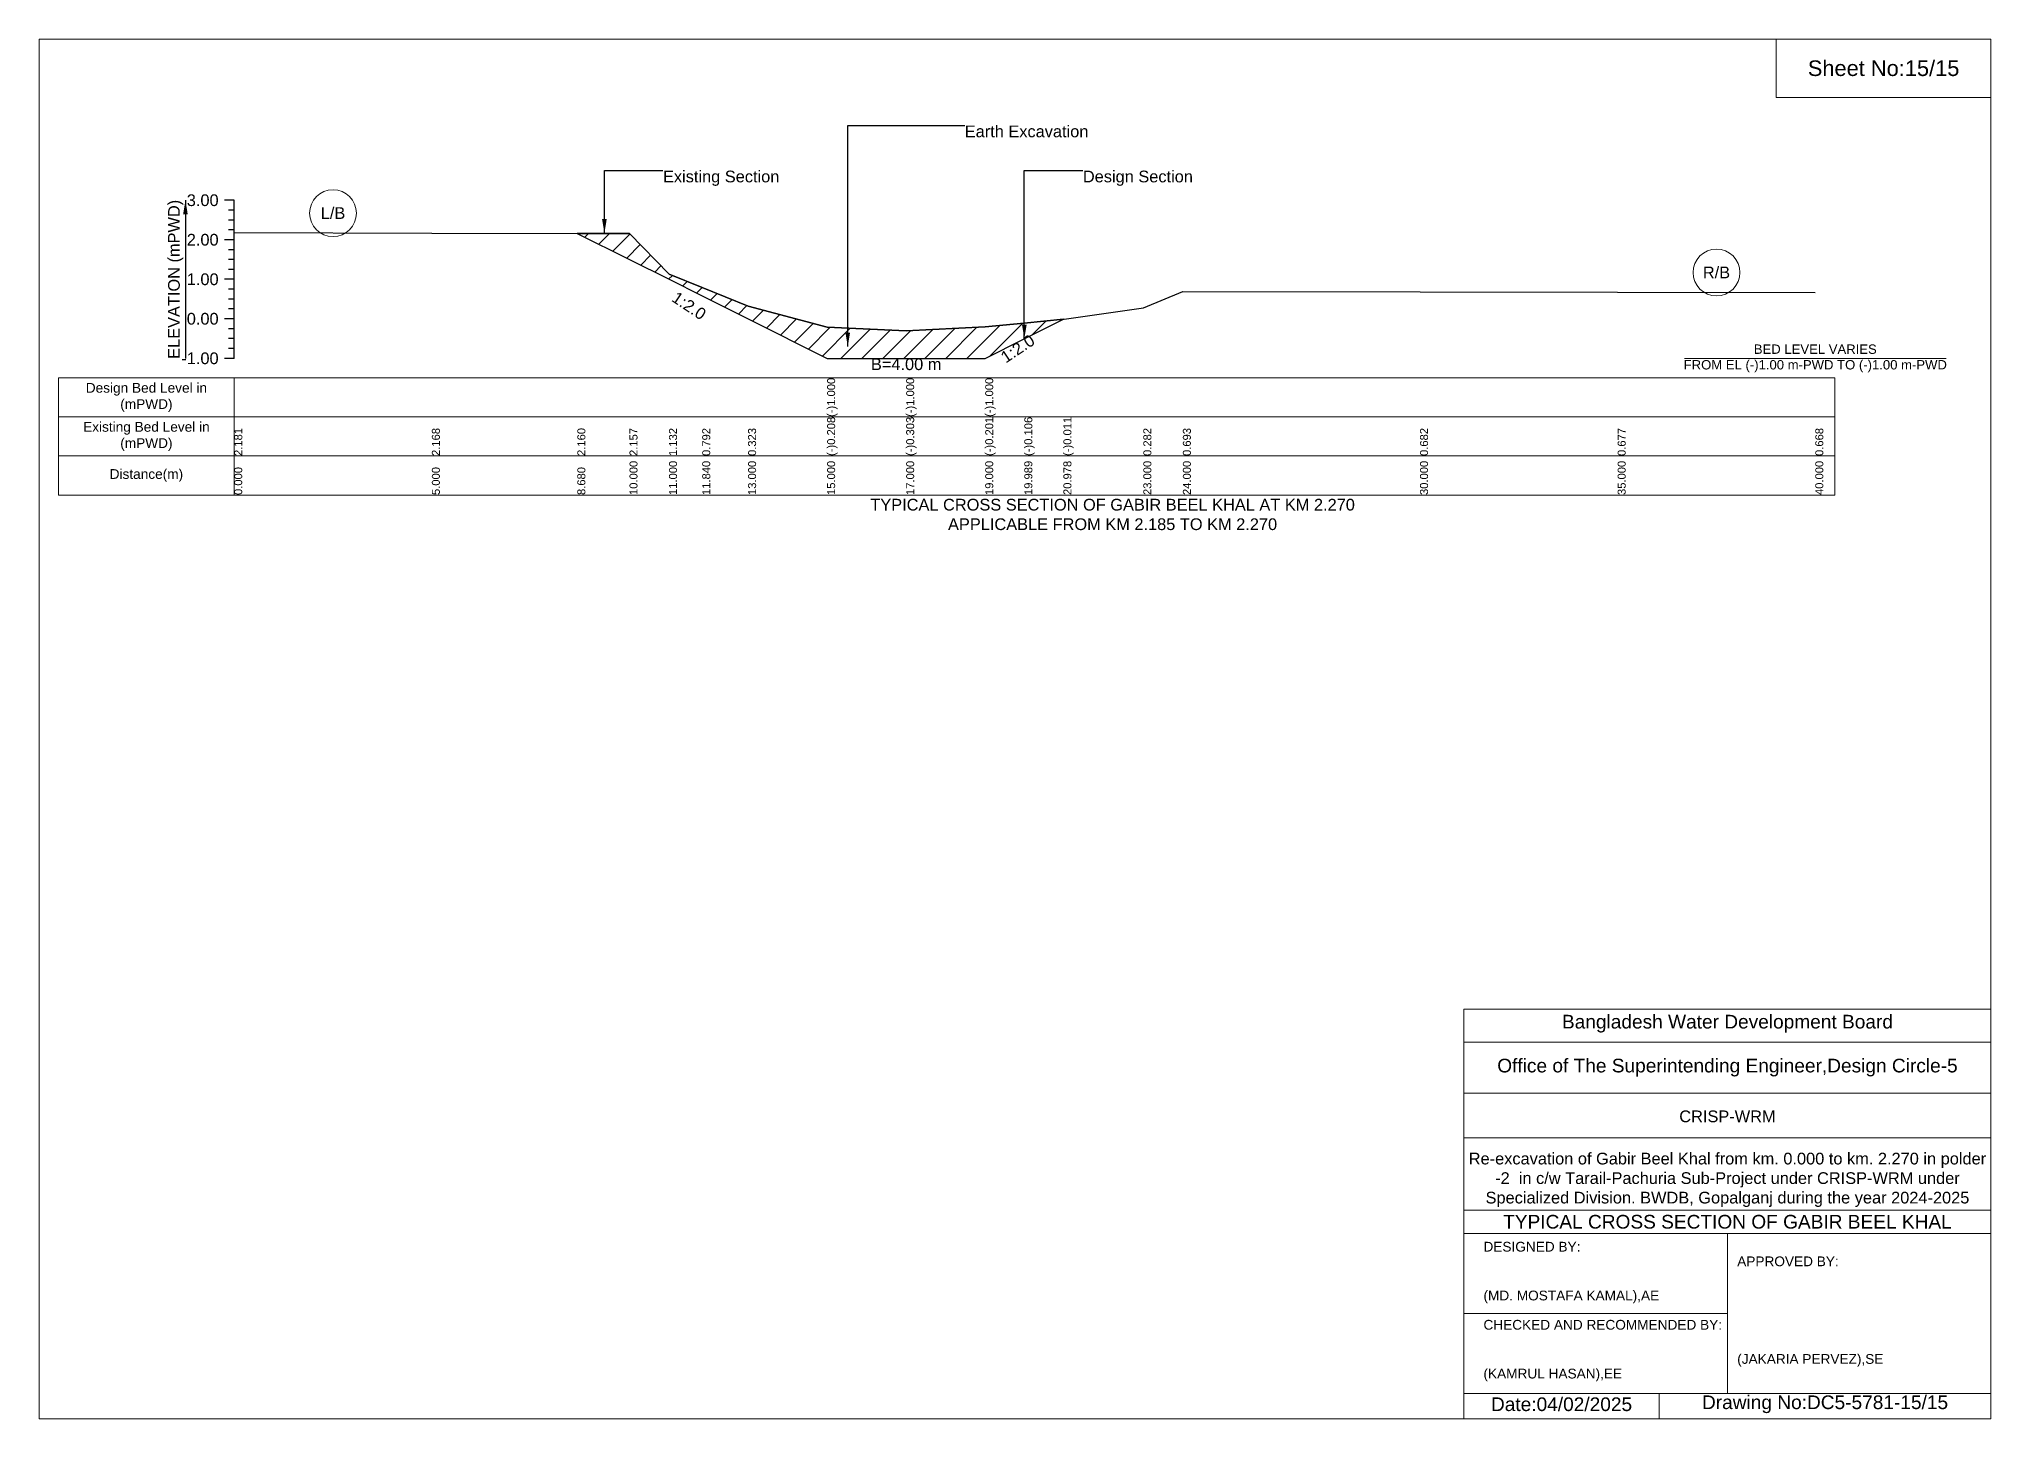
# Model space of a CAD drawing. Header units: inches. Extents: x 91000 to 258000, y -5656 to 6519.
# Drawn here: x 240000 to 248000, y -5656 to 0 of the extents above; entities that cross this region are included whole.
import ezdxf

# ---------------------------------------------------------------- set-up
doc = ezdxf.new("R2010")
doc.units = ezdxf.units.IN
doc.header["$LTSCALE"] = 7
doc.header["$MEASUREMENT"] = 0
for name, color, linetype, lineweight in [('Cross section Data Border', 7, 'Continuous', 9), ('Cross Section Labels', 7, 'Continuous', 9), ('Existing_Bed_Level for Xsection', 7, 'Continuous', 25)]:
    doc.layers.add(name, color=color, linetype=linetype, lineweight=lineweight)
doc.styles.get("Standard").update_dxf_attribs({"font": 'arial.ttf'})
doc.dimstyles.get("Standard").update_dxf_attribs({"dimtxt": 0.18, "dimasz": 0.18, "dimexe": 0.18, "dimexo": 0.0625, "dimgap": 0.09, "dimtad": 0, "dimtih": 1, "dimtoh": 1, "dimdec": 4, "dimzin": 0, "dimdsep": 46, "dimtxsty": 'Standard', "dimcen": 0.09, "dimadec": 0, "dimazin": 0, "dimtfac": 1, "dimtdec": 4, "dimtofl": 0, "dimtmove": 0, "dimatfit": 3, "dimfxl": 1, "dimtolj": 1, "dimtzin": 0, "dimarcsym": 0})

msp = doc.modelspace()

# ---------------------------------------------------------------- hatches: boundary and pattern name
at = {"layer": 'Existing_Bed_Level for Xsection'}
h = msp.add_hatch(dxfattribs=at)
h.set_pattern_fill('ANSI31', color=256, scale=486, style=0)
h.paths.add_polyline_path([(242206.2, -797), (242420, -903.9), (242582, -984.9), (242718.1, -1053), (242906, -1146.9), (243230, -1308.9), (243554, -1308.9), (243878, -1308.9), (244038.2, -1228.8), (244198.4, -1148.7), (244038.2, -1164.1), (243878, -1179.5), (243554, -1196), (243230, -1180.6), (242906, -1094.6), (242718.1, -1018.6), (242582, -963.5), (242420, -797.5)])

# ---------------------------------------------------------------- linework, layer by layer
at = {"layer": 'Cross section Data Border'}
msp.add_lwpolyline([(240080, -1388.9), (247360, -1388.9), (247360, -1868.9), (240080, -1868.9)], close=True, dxfattribs=at)
for points in [[(240800, -1388.9), (240800, -1868.9)], [(240080, -1548.9), (247360, -1548.9)], [(240080, -1708.9), (247360, -1708.9)]]:
    msp.add_lwpolyline(points, dxfattribs=at)
at = {"layer": 'Cross Section Labels'}
for points in [[(240000, 0), (248000, 0), (248000, -5656), (240000, -5656)], [(247120, 0), (248000, 0), (248000, -240), (247120, -240)]]:
    msp.add_lwpolyline(points, close=True, dxfattribs=at)
for points in [[(246744.2, -1308.9), (247815.8, -1308.9)], [(245840, -5656), (245840, -3976), (248000, -3976)], [(245840, -4112), (248000, -4112)], [(245840, -4320), (248000, -4320)], [(245840, -4504), (248000, -4504)], [(245840, -4800), (248000, -4800)], [(245840, -4896), (248000, -4896)], [(246920, -4896), (246920, -5552)], [(245840, -5224), (246920, -5224)], [(245840, -5552), (248000, -5552)], [(246640, -5552), (246640, -5656)]]:
    msp.add_lwpolyline(points, dxfattribs=at)
for centre in [(241205, -713.6), (246875, -957)]:
    msp.add_circle(centre, 96, dxfattribs=at)
at = {"layer": 'Existing_Bed_Level for Xsection'}
for points in [[(240800, -660.9), (240760, -660.9)], [(240800, -701.4), (240776, -701.4)], [(240800, -1308.9), (240800, -1146.9), (240800, -984.9), (240800, -822.9), (240800, -660.9)], [(240800, -741.9), (240776, -741.9)], [(240800, -782.4), (240776, -782.4)], [(240800, -793.6), (241610, -795.7), (242206.2, -797), (242420, -797.5), (242582, -963.5), (242718.1, -1018.6), (242906, -1094.6), (243230, -1180.6), (243230, -1180.6), (243554, -1196), (243554, -1196), (243878, -1179.5), (243878, -1179.5), (244038.2, -1164.1), (244198.4, -1148.7), (244202, -1148.4), (244526, -1101.2), (244688, -1034.6), (245660, -1036.4), (246470, -1037.2), (247280, -1038.7)], [(240800, -822.9), (240760, -822.9)], [(240800, -863.4), (240776, -863.4)], [(240800, -903.9), (240776, -903.9)], [(240800, -944.4), (240776, -944.4)], [(240800, -984.9), (240760, -984.9)], [(240800, -1025.4), (240776, -1025.4)], [(240800, -1065.9), (240776, -1065.9)], [(240800, -1106.4), (240776, -1106.4)], [(240800, -1146.9), (240760, -1146.9)], [(240800, -1187.4), (240776, -1187.4)], [(240800, -1227.9), (240776, -1227.9)], [(240800, -1268.4), (240776, -1268.4)], [(240800, -1308.9), (240760, -1308.9)]]:
    msp.add_lwpolyline(points, dxfattribs=at)
msp.add_lwpolyline([(242206.2, -797), (242206.2, -797), (242420, -903.9), (242582, -984.9), (242718.1, -1053), (242906, -1146.9), (243230, -1308.9), (243230, -1308.9), (243554, -1308.9), (243554, -1308.9), (243878, -1308.9), (243878, -1308.9), (244038.2, -1228.8), (244198.4, -1148.7), (244198.4, -1148.7), (244198.4, -1148.7), (244038.2, -1164.1), (243878, -1179.5), (243878, -1179.5), (243554, -1196), (243554, -1196), (243230, -1180.6), (243230, -1180.6), (242906, -1094.6), (242718.1, -1018.6), (242582, -963.5), (242420, -797.5), (242206.2, -797)], close=True, dxfattribs=at)

# ---------------------------------------------------------------- texts
at = {"layer": 'Cross section Data Border', "char_height": 40, "width": 640, "attachment_point": 5}
for s, insert in [('Design Bed Level in (mPWD)', (240440, -1468.9)), ('Existing Bed Level in (mPWD)', (240440, -1628.9)), ('Distance(m)', (240440, -1788.9))]:
    msp.add_mtext(s, dxfattribs=dict(at, insert=insert))
at = {"layer": 'Cross Section Labels'}
for s, insert, char_height, attachment_point in [('Sheet No:15/15', (247560, -120), 64, 5), ('Earth Excavation', (243794, -354.5), 48, 1), ('Existing Section', (242557.2, -539.4), 48, 1), ('Design Section', (244278.2, -539.4), 48, 1), ('L/B', (241205, -713.6), 48, 5), ('R/B', (246875, -957), 48, 5), ('BED LEVEL VARIES ^JFROM EL (-)1.00 m-PWD TO (-)1.00 m-PWD', (247280, -1308.9), 38.4, 5), ('B=4.00 m', (243554, -1308.9), 48, 2), ('TYPICAL CROSS SECTION OF GABIR BEEL KHAL AT KM 2.270^JAPPLICABLE FROM KM 2.185 TO KM 2.270', (244400, -1948.9), 48, 5), ('Bangladesh Water Development Board', (246920, -4036), 56, 5), ('Office of The Superintending Engineer,Design Circle-5', (246920, -4216), 56, 5)]:
    msp.add_mtext(s, dxfattribs=dict(at, insert=insert, char_height=char_height, attachment_point=attachment_point))
at = {"layer": 'Cross Section Labels', "char_height": 48, "attachment_point": 2}
for insert, rotation in [((242677.6, -1073.2), 326.30993), ((243997.7, -1249.1), 33.69007)]:
    msp.add_mtext('1:2.0', dxfattribs=dict(at, insert=insert, rotation=rotation))
at = {"layer": 'Cross Section Labels'}
for s, insert, char_height, width, attachment_point in [('CRISP-WRM', (246920, -4416), 48, 2240, 5), ('Re-excavation of Gabir Beel Khal from km. 0.000 to km. 2.270 in polder -2  in c/w Tarail-Pachuria Sub-Project under CRISP-WRM under Specialized Division. BWDB, Gopalganj during the year 2024-2025', (246920, -4676), 48, 2160, 5), ('TYPICAL CROSS SECTION OF GABIR BEEL KHAL', (246920, -4848), 56, 2240, 5), ('DESIGNED BY:^J^J^J(MD. MOSTAFA KAMAL),AE', (245920, -5056), 40, 1120, 4), ('APPROVED BY:^J^J^J^J^J^J(JAKARIA PERVEZ),SE', (246960, -5216), 40, 1120, 4), ('CHECKED AND RECOMMENDED BY:^J^J^J(KAMRUL HASAN),EE', (245920, -5376), 40, 1120, 4), ('Date:04/02/2025', (246240, -5596), 56, 1120, 5), ('Drawing No:DC5-5781-15/15', (247320, -5596), 56, 1760, 5)]:
    msp.add_mtext(s, dxfattribs=dict(at, insert=insert, char_height=char_height, width=width, attachment_point=attachment_point))
at = {"layer": 'Existing_Bed_Level for Xsection', "char_height": 48, "attachment_point": 6}
for s, insert in [('3.00', (240736, -660.9)), ('2.00', (240736, -822.9)), ('1.00', (240736, -984.9)), ('0.00', (240736, -1146.9)), ('-1.00', (240736, -1308.9))]:
    msp.add_mtext(s, dxfattribs=dict(at, insert=insert))
at = {"layer": 'Existing_Bed_Level for Xsection', "rotation": 90}
for s, insert, char_height, attachment_point in [('ELEVATION (mPWD)', (240560, -984.9), 48, 5), ('(-)1.000', (243230, -1548.9), 32.8, 1), ('(-)1.000', (243554, -1548.9), 32.8, 1), ('(-)1.000', (243878, -1548.9), 32.8, 1), ('2.181', (240800, -1708.9), 32.8, 1), ('2.168', (241610, -1708.9), 32.8, 1), ('2.160', (242206.2, -1708.9), 32.8, 1), ('2.157', (242420, -1708.9), 32.8, 1), ('1.132', (242582, -1708.9), 32.8, 1), ('0.792', (242718.1, -1708.9), 32.8, 1), ('0.323', (242906, -1708.9), 32.8, 1), ('(-)0.208', (243230, -1708.9), 32.8, 1), ('(-)0.303', (243554, -1708.9), 32.8, 1), ('(-)0.201', (243878, -1708.9), 32.8, 1), ('(-)0.106', (244038.2, -1708.9), 32.8, 1), ('(-)0.011', (244198.4, -1708.9), 32.8, 1), ('0.282', (244526, -1708.9), 32.8, 1), ('0.693', (244688, -1708.9), 32.8, 1), ('0.682', (245660, -1708.9), 32.8, 1), ('0.677', (246470, -1708.9), 32.8, 1), ('0.668', (247280, -1708.9), 32.8, 1), ('0.000', (240800, -1868.9), 32.8, 1), ('5.000', (241610, -1868.9), 32.8, 1), ('8.680', (242206.2, -1868.9), 32.8, 1), ('10.000', (242420, -1868.9), 32.8, 1), ('11.000', (242582, -1868.9), 32.8, 1), ('11.840', (242718.1, -1868.9), 32.8, 1), ('13.000', (242906, -1868.9), 32.8, 1), ('15.000', (243230, -1868.9), 32.8, 1), ('17.000', (243554, -1868.9), 32.8, 1), ('19.000', (243878, -1868.9), 32.8, 1), ('19.989', (244038.2, -1868.9), 32.8, 1), ('20.978', (244198.4, -1868.9), 32.8, 1), ('23.000', (244526, -1868.9), 32.8, 1), ('24.000', (244688, -1868.9), 32.8, 1), ('30.000', (245660, -1868.9), 32.8, 1), ('35.000', (246470, -1868.9), 32.8, 1), ('40.000', (247280, -1868.9), 32.8, 1)]:
    msp.add_mtext(s, dxfattribs=dict(at, insert=insert, char_height=char_height, attachment_point=attachment_point))

# ---------------------------------------------------------------- leaders
at = {"layer": 'Cross Section Labels', "annotation_type": 0, "has_hookline": 1, "hookline_direction": 0}
for points, text_width in [([(243314.6, -1260.7), (243314.6, -354.5), (243793.9, -354.5)], 497), ([(242317.2, -795.7), (242317.2, -539.4), (242557.1, -539.4)], 467.2), ([(244038.2, -1228.8), (244038.2, -539.4), (244278.1, -539.4)], 441.2)]:
    msp.add_leader(points, dimstyle='Standard', override={"dimasz": 57.6}, dxfattribs=dict(at, text_width=text_width))
at = {"layer": 'Existing_Bed_Level for Xsection'}
msp.add_leader([(240600, -660.9), (240600, -1308.9)], dimstyle='Standard', override={"dimasz": 57.6}, dxfattribs=at)

doc.saveas('drawing.dxf')
